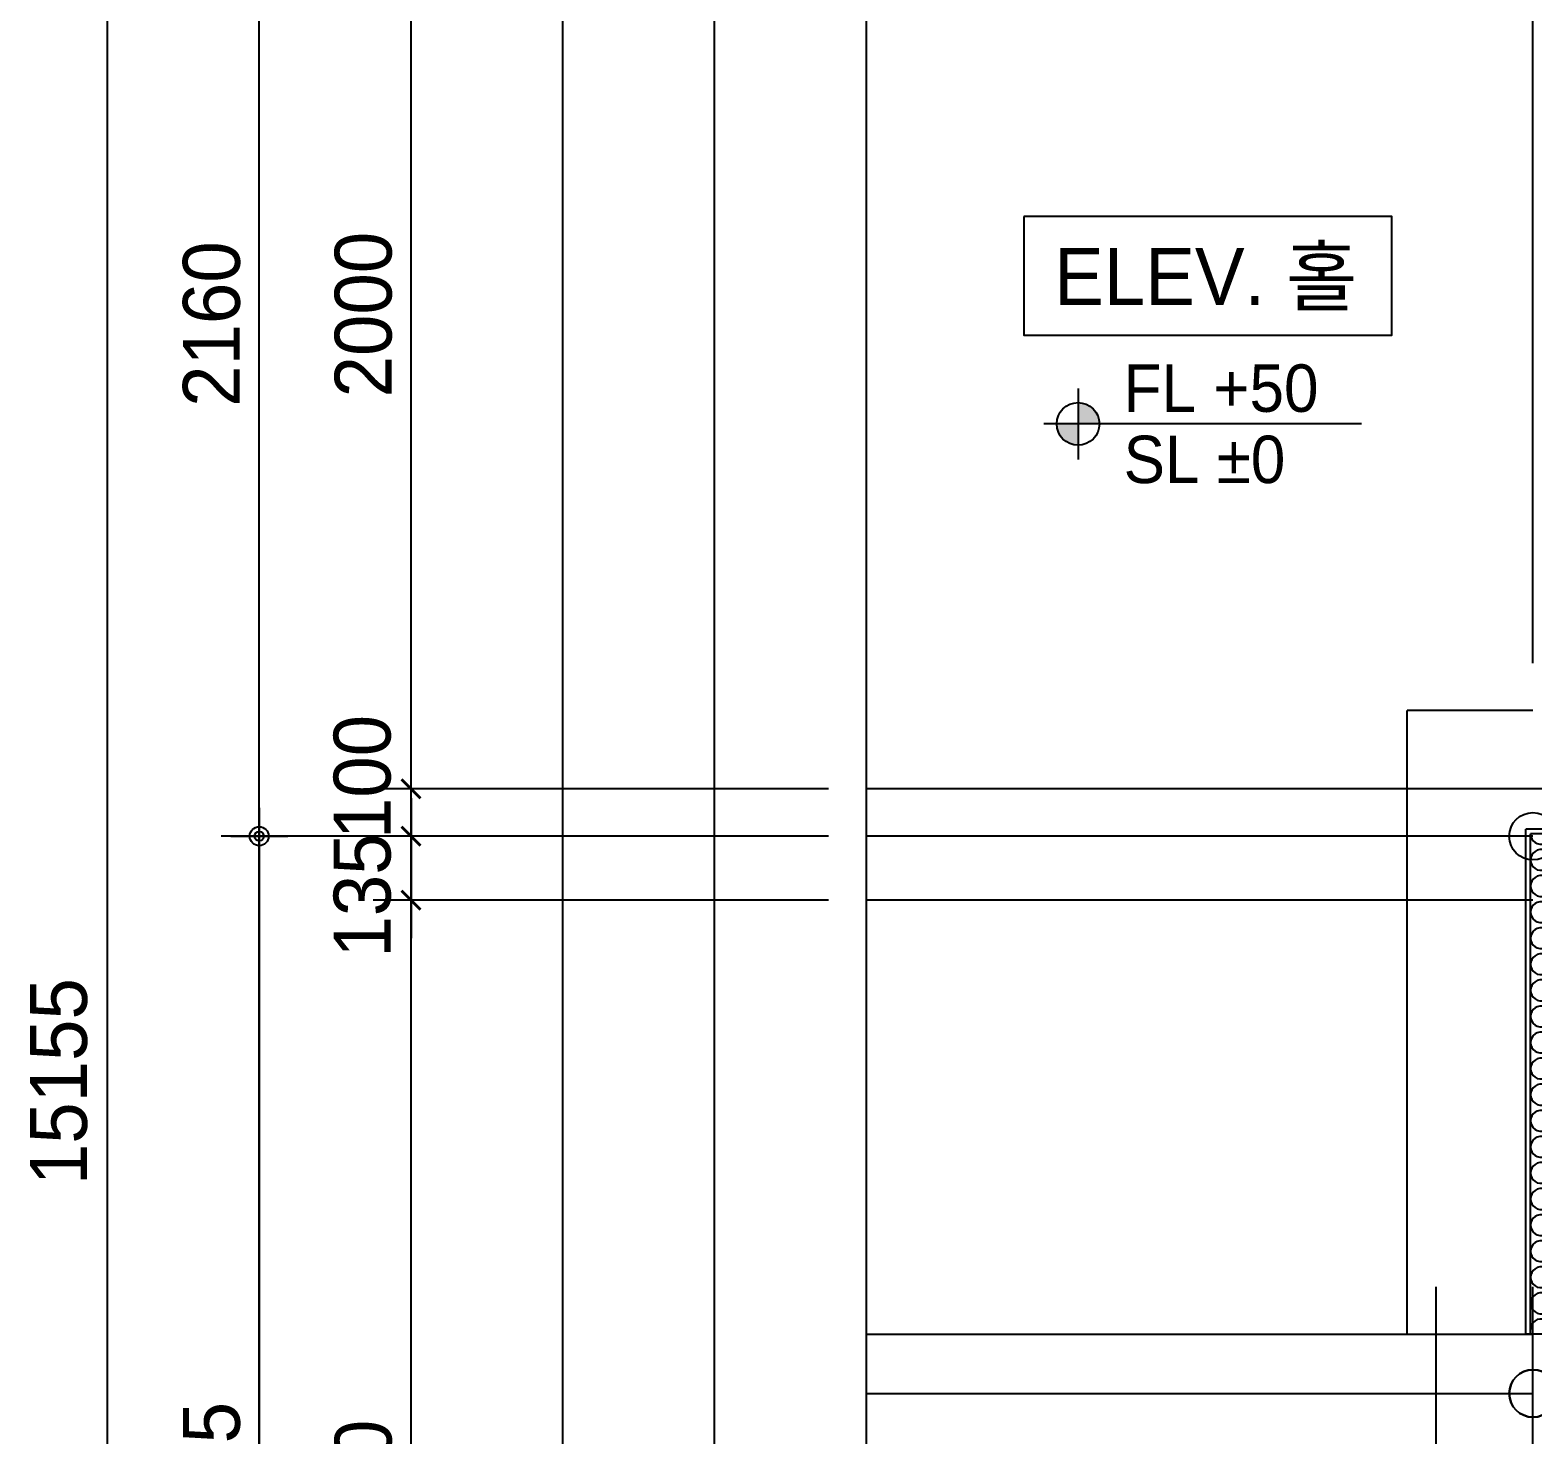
# Model space of a CAD drawing. Header units: millimetres. Extents: x -24416 to 92204, y -190080 to 23760.
# Drawn here: x 7712 to 10880, y -12820 to -9857 of the extents above; entities that cross this region are included whole.
import ezdxf
from ezdxf.enums import TextEntityAlignment as Align
from ezdxf.xclip import XClip

# ---------------------------------------------------------------- set-up
doc = ezdxf.new("R2010")
doc.units = ezdxf.units.MM
doc.header["$LTSCALE"] = 50
doc.header["$XCLIPFRAME"] = 0
doc.linetypes.add('AUDIT_D_220706163347-0', pattern=[0])
doc.linetypes.add('CEN', pattern=[62, 60, -1, 0, -1])
doc.layers.get('defpoints').update_dxf_attribs({"color": 139})
for name, color, linetype in [('A-레벨', 7, 'AUDIT_D_220706163347-0'), ('A-창호부호', 4, 'Continuous'), ('AA-XXXX-DIMS', 7, 'Continuous'), ('CEN_CON', 1, 'CEN'), ('CONC', 2, 'Continuous'), ('DIM', 7, 'AUDIT_D_220706163347-0'), ('INS', 8, 'Continuous'), ('실명', 3, 'AUDIT_D_220706163347-0'), ('실명박스', 7, 'AUDIT_D_220706163347-0')]:
    doc.layers.add(name, color=color, linetype=linetype)
for name, color, linetype, plot in [('AA-XXXX-MC', 153, 'AUDIT_D_220706163347-0', False), ('Defpoint', 135, 'Continuous', False), ('MC', 135, 'Continuous', False)]:
    doc.layers.add(name, color=color, linetype=linetype, plot=plot)
doc.styles.add('HAUD01', font='Dotum.ttf')
doc.styles.add('맑은고딕', font='malgun.ttf', dxfattribs={"width": 0.9})
doc.dimstyles.new('DIM_40', dxfattribs={"dimscale": 40, "dimtxt": 3, "dimasz": 1, "dimexe": 2, "dimexo": 2, "dimgap": 1, "dimtad": 1, "dimdec": 0, "dimzin": 0, "dimdsep": 46, "dimtxsty": '맑은고딕', "dimblk1": 'DIMDOT', "dimblk2": 'DIMDOT', "dimsah": 1, "dimcen": 0.09, "dimdle": 2, "dimclrd": 7, "dimclre": 7, "dimclrt": 3, "dimadec": 0, "dimazin": 0, "dimtfac": 1, "dimtdec": 0, "dimtix": 1, "dimtmove": 2, "dimatfit": 3, "dimldrblk": 'DIMDOT', "dimfxl": 2, "dimtolj": 1, "dimtzin": 0, "dimarcsym": 0})
doc.dimstyles.new('MCDIM_40', dxfattribs={"dimscale": 40, "dimtxt": 3, "dimasz": 1, "dimexe": 2, "dimexo": 2, "dimgap": 1, "dimtad": 1, "dimdec": 0, "dimzin": 0, "dimdsep": 46, "dimtxsty": '맑은고딕', "dimblk1": 'ARCHTICK', "dimblk2": 'ARCHTICK', "dimsah": 1, "dimcen": 0.09, "dimdle": 2, "dimclrd": 7, "dimclre": 7, "dimclrt": 3, "dimadec": 0, "dimazin": 0, "dimtfac": 1, "dimtdec": 0, "dimtix": 1, "dimtmove": 2, "dimatfit": 3, "dimldrblk": 'ARCHTICK', "dimfxl": 1, "dimtolj": 1, "dimtzin": 0, "dimarcsym": 0})

# ---------------------------------------------------------------- blocks, each defined once
blk = doc.blocks.new('U-76B(기본)', base_point=(218292.1, 9215.4))
at = {"layer": 'CONC'}
for p, q in [((210837.1, 19765.4), (211902.1, 19765.4)), ((210837.1, 19638.4), (210837.1, 19765.4)), ((211902.1, 17245.4), (211902.1, 19765.4))]:
    blk.add_line(p, q, dxfattribs=at)
at = {"layer": 'Defpoint'}
blk.add_circle((211887.1, 19750.4), 50, dxfattribs=at)
at = {"layer": 'INS'}
for p in [(210837.1, 19755.4), (211892.1, 17235.4)]:
    blk.add_line(p, (211892.1, 19755.4), dxfattribs=at)
for points in [[(211892.1, 19755.4, 0.524856), (211871.5, 19725.6)], [(211857.7, 19725.6, 0.524856), (211837.1, 19755.4, 0.524856), (211816.5, 19725.6)], [(211802.7, 19725.6, 0.524856), (211782.1, 19755.4, 0.524856), (211761.5, 19725.6)], [(211747.7, 19725.6, 0.524856), (211727.1, 19755.4, 0.524856), (211706.5, 19725.6)], [(211692.7, 19725.6, 0.524856), (211672.1, 19755.4, 0.524856), (211651.5, 19725.6)], [(211637.7, 19725.6, 0.524856), (211617.1, 19755.4, 0.524856), (211596.5, 19725.6)], [(211582.7, 19725.6, 0.524856), (211562.1, 19755.4, 0.524856), (211541.5, 19725.6)], [(211527.7, 19725.6, 0.524856), (211507.1, 19755.4, 0.524856), (211486.5, 19725.6)], [(211472.7, 19725.6, 0.524856), (211452.1, 19755.4, 0.524856), (211431.5, 19725.6)], [(211417.7, 19725.6, 0.524856), (211397.1, 19755.4, 0.524856), (211376.5, 19725.6)], [(211362.7, 19725.6, 0.524856), (211342.1, 19755.4, 0.524856), (211321.5, 19725.6)], [(211307.7, 19725.6, 0.524856), (211287.1, 19755.4, 0.524856), (211266.5, 19725.6)], [(211252.7, 19725.6, 0.524856), (211232.1, 19755.4, 0.524856), (211211.5, 19725.6)], [(211197.7, 19725.6, 0.524856), (211177.1, 19755.4, 0.524856), (211156.5, 19725.6)], [(211142.7, 19725.6, 0.524856), (211122.1, 19755.4, 0.524856), (211101.5, 19725.6)], [(211087.7, 19725.6, 0.524856), (211067.1, 19755.4, 0.524856), (211046.5, 19725.6)], [(211032.7, 19725.6, 0.524856), (211012.1, 19755.4, 0.524856), (210991.5, 19725.6)], [(210977.7, 19725.6, 0.524856), (210957.1, 19755.4, 0.524856), (210936.5, 19725.6)], [(210922.7, 19725.6, 0.524856), (210902.1, 19755.4, 0.524856), (210881.5, 19725.6)], [(210867.7, 19725.6, 0.524856), (210847.1, 19755.4)]]:
    blk.add_lwpolyline(points, format="xyb", dxfattribs=at)
blk = doc.blocks.new('U-76A(기본)', base_point=(206307.1, 38575.4))
at = {"layer": 'CEN_CON'}
for p, q in [((206307.1, 38275.4), (206307.1, 45600.4)), ((208742.1, 45375.4), (206307.1, 45375.4))]:
    blk.add_line(p, q, dxfattribs=at)
at = {"layer": 'CONC'}
blk.add_line((209122.1, 45500.4), (206307.1, 45500.4), dxfattribs=at)
at = {"layer": 'Defpoint'}
blk.add_circle((206307.1, 45375.4), 50, dxfattribs=at)
at = {"layer": 'MC'}
blk.add_line((206512.1, 45600.4), (206512.1, 42380.4), dxfattribs=at)
blk = doc.blocks.new('A$Cb33ca4a3')
at = {"layer": 'A-레벨'}
h = blk.add_hatch(color=256, dxfattribs=at)
h.paths.add_polyline_path([(9921, -34492.7), (9921, -34447.7), (9876, -34447.7, 0.414214)])
h.paths.add_polyline_path([(9921, -34402.7), (9921, -34447.7), (9966, -34447.7, 0.414214)])
for p, q in [((9921, -34372.7), (9921, -34522.7)), ((10518.7, -34447.7), (9849, -34447.7))]:
    blk.add_line(p, q, dxfattribs=at)
blk.add_circle((9921, -34447.7), 45, dxfattribs=at)
at = {"layer": 'A-레벨', "color": 4, "style": 'HAUD01'}
for s, p in [('FL +50', (10017.1, -34422.2)), ('SL %%P0', (10017.1, -34572.4))]:
    blk.add_text(s, height=100, dxfattribs=at).set_placement(p)
blk = doc.blocks.new('DIMDOT')
at = {"layer": 'AA-XXXX-DIMS'}
for p, q in [((0, -1.5), (0, 1.5)), ((-1.5, 0), (1.5, 0))]:
    blk.add_line(p, q, dxfattribs=at)
for radius in [0.5, 0.25]:
    blk.add_circle((0, 0), radius, dxfattribs=at)
blk = doc.blocks.new('*D792')
at = {"layer": 'defpoints', "color": 0, "transparency": 16777216}
for p in [(7874.9, -28137.1), (9474.9, -28137.1), (9474.9, -43292.1)]:
    blk.add_point(p, dxfattribs=at)
at = {"layer": 'DIM', "color": 7, "lineweight": -2, "transparency": 16777216}
for p, q in [((9394.9, -28137.1), (7794.9, -28137.1)), ((7874.9, -43252.1), (7874.9, -28177.1)), ((9394.9, -43292.1), (7794.9, -43292.1))]:
    blk.add_line(p, q, dxfattribs=at)
at = {"layer": 'DIM', "color": 7, "lineweight": -2, "transparency": 16777216, "xscale": 40, "yscale": 40, "zscale": 40}
for p, rotation in [((7874.9, -28137.1), 90), ((7874.9, -43292.1), 270)]:
    blk.add_blockref('DIMDOT', p, dxfattribs=dict(at, rotation=rotation))
at = {"layer": 'DIM', "color": 3, "transparency": 16777216, "insert": (7772.6, -35834.6), "char_height": 120, "attachment_point": 5, "rotation": 90, "style": 'HAUD01'}
blk.add_mtext('\\A1;15155', dxfattribs=at)
blk = doc.blocks.new('*D795')
at = {"layer": 'defpoints', "color": 0, "transparency": 16777216}
for p in [(8194.9, -33157.1), (9474.9, -33157.1), (9474.9, -35317.1)]:
    blk.add_point(p, dxfattribs=at)
at = {"layer": 'DIM', "color": 7, "lineweight": -2, "transparency": 16777216}
for p, q in [((9394.9, -33157.1), (8114.9, -33157.1)), ((8194.9, -35277.1), (8194.9, -33197.1)), ((9394.9, -35317.1), (8114.9, -35317.1))]:
    blk.add_line(p, q, dxfattribs=at)
at = {"layer": 'DIM', "color": 7, "lineweight": -2, "transparency": 16777216, "xscale": 40, "yscale": 40, "zscale": 40}
for p, rotation in [((8194.9, -33157.1), 90), ((8194.9, -35317.1), 270)]:
    blk.add_blockref('DIMDOT', p, dxfattribs=dict(at, rotation=rotation))
at = {"layer": 'DIM', "color": 3, "transparency": 16777216, "insert": (8094.8, -34237.1), "char_height": 120, "attachment_point": 5, "rotation": 90, "style": 'HAUD01'}
blk.add_mtext('\\A1;2160', dxfattribs=at)
blk = doc.blocks.new('_ArchTick')
at = {"color": 0, "linetype": 'ByBlock', "const_width": 0.15}
blk.add_lwpolyline([(-0.5, -0.5), (0.5, 0.5)], dxfattribs=at)
blk = doc.blocks.new('*D799')
at = {"layer": 'defpoints', "color": 0, "transparency": 16777216}
for p in [(8514.9, -35217.1), (9474.9, -35217.1), (9474.9, -35317.1)]:
    blk.add_point(p, dxfattribs=at)
at = {"layer": 'DIM', "color": 7, "lineweight": -2, "transparency": 16777216}
for p, q in [((8514.9, -35397.1), (8514.9, -35137.1)), ((9394.9, -35217.1), (8434.9, -35217.1)), ((9394.9, -35317.1), (8434.9, -35317.1))]:
    blk.add_line(p, q, dxfattribs=at)
at = {"layer": 'DIM', "color": 7, "lineweight": -2, "transparency": 16777216, "xscale": 40, "yscale": 40, "zscale": 40}
for p, rotation in [((8514.9, -35217.1), 90), ((8514.9, -35317.1), 270)]:
    blk.add_blockref('_ArchTick', p, dxfattribs=dict(at, rotation=rotation))
at = {"layer": 'DIM', "color": 3, "transparency": 16777216, "insert": (8412.6, -35192.2), "char_height": 120, "attachment_point": 5, "rotation": 90, "style": 'HAUD01'}
blk.add_mtext('\\A1;100', dxfattribs=at)
blk = doc.blocks.new('*D800')
at = {"layer": 'defpoints', "color": 0, "transparency": 16777216}
for p in [(8514.9, -33217.1), (9474.9, -33217.1), (9474.9, -35217.1)]:
    blk.add_point(p, dxfattribs=at)
at = {"layer": 'DIM', "color": 7, "lineweight": -2, "transparency": 16777216}
for p, q in [((8514.9, -35297.1), (8514.9, -33137.1)), ((9394.9, -33217.1), (8434.9, -33217.1)), ((9394.9, -35217.1), (8434.9, -35217.1))]:
    blk.add_line(p, q, dxfattribs=at)
at = {"layer": 'DIM', "color": 7, "lineweight": -2, "transparency": 16777216, "xscale": 40, "yscale": 40, "zscale": 40}
for p, rotation in [((8514.9, -33217.1), 90), ((8514.9, -35217.1), 270)]:
    blk.add_blockref('_ArchTick', p, dxfattribs=dict(at, rotation=rotation))
at = {"layer": 'DIM', "color": 3, "transparency": 16777216, "insert": (8414.8, -34217.1), "char_height": 120, "attachment_point": 5, "rotation": 90, "style": 'HAUD01'}
blk.add_mtext('\\A1;2000', dxfattribs=at)
blk = doc.blocks.new('*D853')
at = {"layer": 'defpoints', "color": 0, "transparency": 16777216}
for p in [(8514.9, -35452.1), (9474.9, -35452.1), (9474.9, -37992.1)]:
    blk.add_point(p, dxfattribs=at)
at = {"layer": 'DIM', "color": 7, "lineweight": -2, "transparency": 16777216}
for p, q in [((8514.9, -38072.1), (8514.9, -35372.1)), ((9394.9, -35452.1), (8434.9, -35452.1)), ((9394.9, -37992.1), (8434.9, -37992.1))]:
    blk.add_line(p, q, dxfattribs=at)
at = {"layer": 'DIM', "color": 7, "lineweight": -2, "transparency": 16777216, "xscale": 40, "yscale": 40, "zscale": 40}
for p, rotation in [((8514.9, -35452.1), 90), ((8514.9, -37992.1), 270)]:
    blk.add_blockref('_ArchTick', p, dxfattribs=dict(at, rotation=rotation))
at = {"layer": 'DIM', "color": 3, "transparency": 16777216, "insert": (8414.8, -36722.1), "char_height": 120, "attachment_point": 5, "rotation": 90, "style": 'HAUD01'}
blk.add_mtext('\\A1;2540', dxfattribs=at)
blk = doc.blocks.new('*D857')
at = {"layer": 'defpoints', "color": 0, "transparency": 16777216}
for p in [(9474.9, -35317.1), (8194.9, -38052.1), (9474.9, -38052.1)]:
    blk.add_point(p, dxfattribs=at)
at = {"layer": 'DIM', "color": 7, "lineweight": -2, "transparency": 16777216}
for p, q in [((9394.9, -35317.1), (8114.9, -35317.1)), ((8194.9, -35357.1), (8194.9, -38012.1)), ((9394.9, -38052.1), (8114.9, -38052.1))]:
    blk.add_line(p, q, dxfattribs=at)
at = {"layer": 'DIM', "color": 7, "lineweight": -2, "transparency": 16777216, "xscale": 40, "yscale": 40, "zscale": 40}
for p, rotation in [((8194.9, -35317.1), 90), ((8194.9, -38052.1), 270)]:
    blk.add_blockref('DIMDOT', p, dxfattribs=dict(at, rotation=rotation))
at = {"layer": 'DIM', "color": 3, "transparency": 16777216, "insert": (8094.8, -36684.6), "char_height": 120, "attachment_point": 5, "rotation": 90, "style": 'HAUD01'}
blk.add_mtext('\\A1;2735', dxfattribs=at)
blk = doc.blocks.new('*D860')
at = {"layer": 'defpoints', "color": 0, "transparency": 16777216}
for p in [(9474.9, -35317.1), (8514.9, -35452.1), (9474.9, -35452.1)]:
    blk.add_point(p, dxfattribs=at)
at = {"layer": 'DIM', "color": 7, "lineweight": -2, "transparency": 16777216}
for p, q in [((8514.9, -35237.1), (8514.9, -35532.1)), ((9394.9, -35317.1), (8434.9, -35317.1)), ((9394.9, -35452.1), (8434.9, -35452.1))]:
    blk.add_line(p, q, dxfattribs=at)
at = {"layer": 'DIM', "color": 7, "lineweight": -2, "transparency": 16777216, "xscale": 40, "yscale": 40, "zscale": 40}
for p, rotation in [((8514.9, -35317.1), 90), ((8514.9, -35452.1), 270)]:
    blk.add_blockref('_ArchTick', p, dxfattribs=dict(at, rotation=rotation))
at = {"layer": 'DIM', "color": 3, "transparency": 16777216, "insert": (8412.6, -35442), "char_height": 120, "attachment_point": 5, "rotation": 90, "style": 'HAUD01'}
blk.add_mtext('\\A1;135', dxfattribs=at)
blk = doc.blocks.new('CO-102-MF', base_point=(243441.5, -43595.4))
at = {"layer": 'CONC'}
for p in [(277166.5, -46690.4), (277431.5, -45375.4)]:
    blk.add_line(p, (277166.5, -45375.4), dxfattribs=at)
at = {"layer": 'Defpoint'}
blk.add_circle((277431.5, -46815.4), 50, dxfattribs=at)
blk = doc.blocks.new('DIM-1108')
at = {"layer": 'DIM'}
for base, p1, p2, angle, dimstyle, override, picture, middle in [((7874.9, -28137.1), (9474.9, -43292.1), (9474.9, -28137.1), 90, 'DIM_40', {"dimscale": 40, "dimtxsty": 'HAUD01'}, '*D792', (7772.6, -35834.6)), ((8514.9, -35217.1), (9474.9, -35317.1), (9474.9, -35217.1), 90, 'MCDIM_40', {"dimtxsty": 'HAUD01'}, '*D799', (8412.6, -35192.2)), ((8514.9, -35452.1), (9474.9, -35317.1), (9474.9, -35452.1), 270, 'MCDIM_40', {"dimtxsty": 'HAUD01'}, '*D860', (8412.6, -35442))]:
    dim = blk.add_linear_dim(base=base, p1=p1, p2=p2, angle=angle, dimstyle=dimstyle, override=override, dxfattribs=at)
    dim.commit()
    dim.dimension.update_dxf_attribs({"geometry": picture, "text_midpoint": middle, "dimtype": 128})
for base, p1, p2, angle, dimstyle, override, picture, middle in [((8194.9, -33157.1), (9474.9, -35317.1), (9474.9, -33157.1), 90, 'DIM_40', {"dimscale": 40, "dimtxsty": 'HAUD01'}, '*D795', (8094.8, -34237.1)), ((8514.9, -33217.1), (9474.9, -35217.1), (9474.9, -33217.1), 90, 'MCDIM_40', {"dimtxsty": 'HAUD01'}, '*D800', (8414.8, -34217.1)), ((8194.9, -38052.1), (9474.9, -35317.1), (9474.9, -38052.1), 270, 'DIM_40', {"dimscale": 40, "dimtxsty": 'HAUD01'}, '*D857', (8094.8, -36684.6)), ((8514.9, -35452.1), (9474.9, -37992.1), (9474.9, -35452.1), 90, 'MCDIM_40', {"dimtxsty": 'HAUD01'}, '*D853', (8414.8, -36722.1))]:
    dim = blk.add_linear_dim(base=base, p1=p1, p2=p2, angle=angle, dimstyle=dimstyle, override=override, dxfattribs=at)
    dim.commit()
    dim.dimension.update_dxf_attribs({"geometry": picture, "text_midpoint": middle})

msp = doc.modelspace()

# ---------------------------------------------------------------- linework, layer by layer
at = {"layer": 'AA-XXXX-MC'}
for p, q in [((13285, -11457.1), (9474.9, -11457.1)), ((10880, -11692.1), (9474.9, -11692.1))]:
    msp.add_line(p, q, dxfattribs=at)
at = {"layer": 'CEN_CON'}
for p, q in [((10880, -11192.1), (10880, -3505.5)), ((10880, -11557.1), (9474.9, -11557.1))]:
    msp.add_line(p, q, dxfattribs=at)
at = {"layer": 'defpoints'}
for points in [[(23315, -21432.1), (7874.9, -21432.1), (7874.9, -1905.5), (23315, -1905.5)], [(22995, -21112.1), (8194.9, -21112.1), (8194.9, -2225.5), (22995, -2225.5)], [(22675, -20792.1), (8514.9, -20792.1), (8514.9, -2545.5), (22675, -2545.5)], [(22355, -20472.1), (8834.9, -20472.1), (8834.9, -2865.5), (22355, -2865.5)], [(22035, -20152.1), (9154.9, -20152.1), (9154.9, -3185.5), (22035, -3185.5)], [(21715, -19832.1), (9474.9, -19832.1), (9474.9, -3505.5), (21715, -3505.5)]]:
    msp.add_lwpolyline(points, close=True, dxfattribs=at)
at = {"layer": '실명박스'}
msp.add_lwpolyline([(9807, -10250.3), (9807, -10500.3), (10582.3, -10500.3), (10582.3, -10250.3)], close=True, dxfattribs=at)

# ---------------------------------------------------------------- block references
msp.add_blockref('DIM-1108', (0, 23760))
ref = msp.add_blockref('CO-102-MF', (-23110, -9512.1))
XClip(ref).set_block_clipping_path([(276026.3244564179, -53915.4314149194), (288266.4609298812, -37588.839131526)])
at = {"rotation": 90}
msp.add_blockref('U-76B(기본)', (21415, -5152.1), dxfattribs=at)
ref = msp.add_blockref('U-76A(기본)', (10880, -19532.1), dxfattribs=dict(xscale=-1))
XClip(ref).set_block_clipping_path([(195472.1148688775, 38275.3918016901), (207712.2513423408, 54601.9840850835)])
at = {"layer": 'A-창호부호'}
msp.add_blockref('A$Cb33ca4a3', (0, 23760), dxfattribs=at)

# ---------------------------------------------------------------- texts
at = {"layer": '실명', "style": 'HAUD01'}
msp.add_text('ELEV. 홀', height=120, dxfattribs=at).set_placement((10190.3, -10373.5), align=Align.MIDDLE)

doc.saveas('drawing.dxf')
